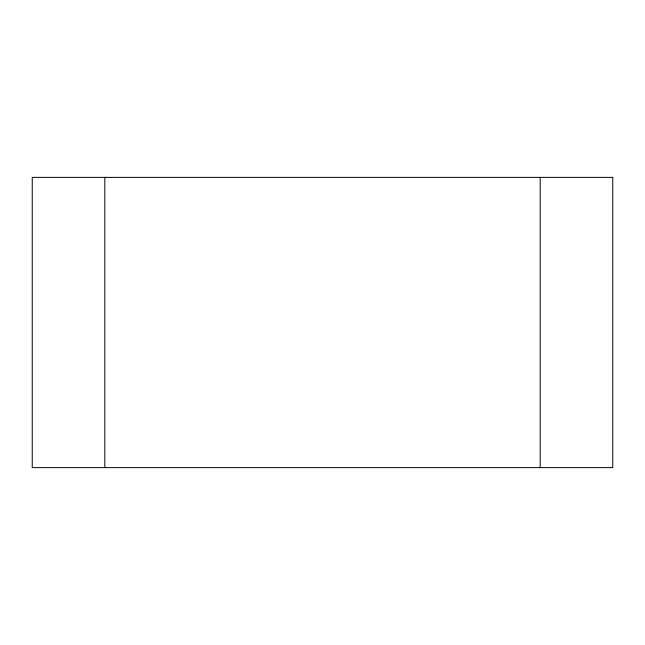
<?xml version="1.0" encoding="UTF-8"?>
<svg xmlns="http://www.w3.org/2000/svg" width="645" height="645" viewBox="0 0 645 645"><rect width="100%" height="100%" fill="white"/><g stroke="black" fill="none" stroke-linecap="round" stroke-linejoin="round"><path stroke-width="0.97" d="M540.188 177.375L540.188 467.625M104.812 177.375L104.812 467.625M612.75 177.375L32.25 177.375L32.25 467.625L612.75 467.625L612.75 177.375"/></g></svg>
